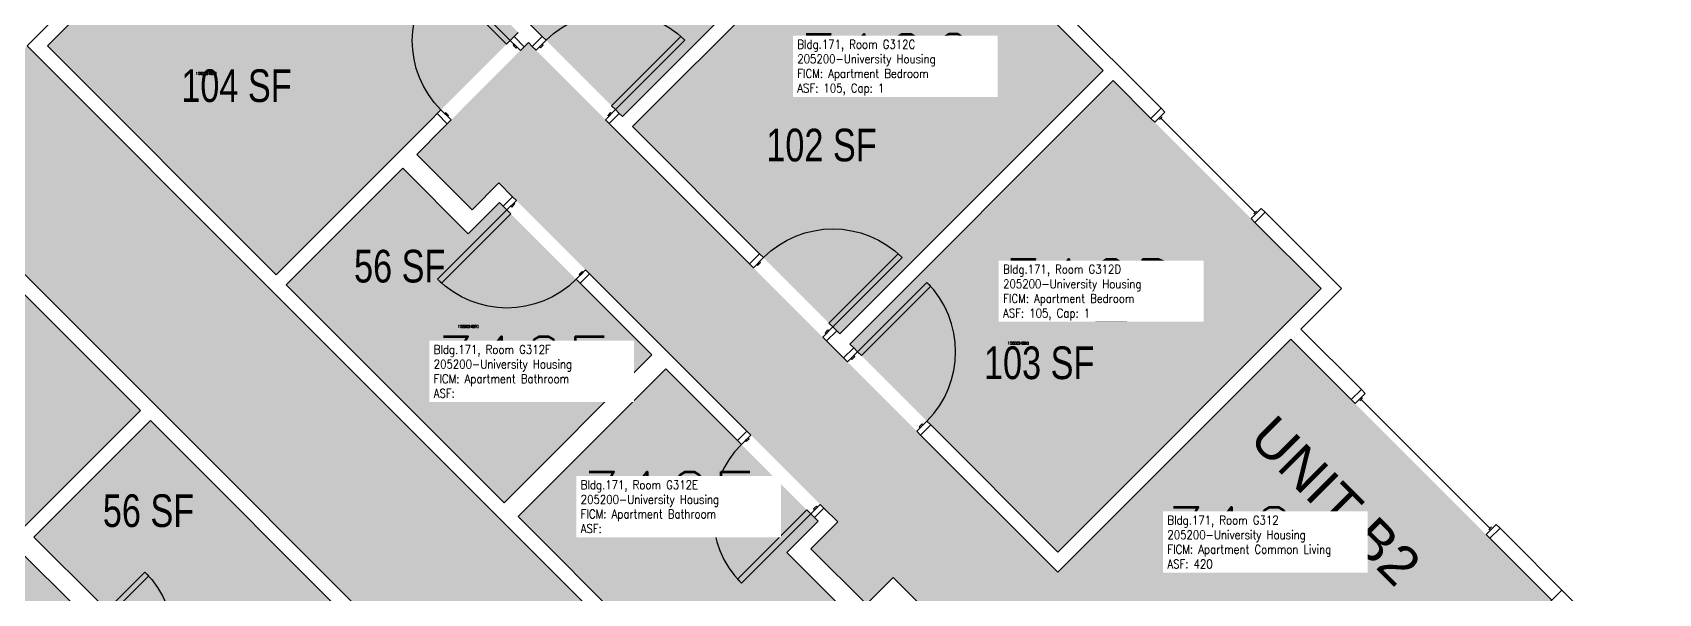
# Model space of a CAD drawing. Header units: inches. Extents: x 1063 to 4030, y -1482 to 1605.
# Drawn here: x 2375 to 2972, y 1074 to 1280 of the extents above; entities that cross this region are included whole.
import ezdxf
from ezdxf.enums import TextEntityAlignment as Align

# ---------------------------------------------------------------- set-up
doc = ezdxf.new("R2010")
doc.units = ezdxf.units.IN
doc.header["$LTSCALE"] = 192
doc.header["$MEASUREMENT"] = 0
for name, color, linetype in [('A-AREA-IDEN', 1, 'Continuous'), ('A-DOOR', 2, 'Continuous'), ('A-GLAZ', 1, 'Continuous'), ('A-IDEN-RNUM', 7, 'Continuous'), ('A-IDEN-SNUM', 4, 'Continuous'), ('A-IDEN-VNUM', 4, 'Continuous'), ('A-WALL', 5, 'Continuous'), ('AREA-TEXT', 3, 'Continuous'), ('Rooms-Category-Color', 7, 'Continuous'), ('Rooms-College-Color', 7, 'Continuous'), ('Rooms-Department-Color', 7, 'Continuous'), ('Rooms-Division-Color', 7, 'Continuous'), ('Rooms-Information', 7, 'Continuous')]:
    doc.layers.add(name, color=color, linetype=linetype)
doc.styles.add('AREA', font='arial.ttf', dxfattribs={"width": 0.75, "height": 12})
doc.styles.add('ROOMSNUMBER', font='txt.shx', dxfattribs={"height": 0.03})
doc.styles.add('ROOMVNUMBER', font='simplex.shx', dxfattribs={"width": 0.85})
doc.styles.get("Standard").update_dxf_attribs({"font": 'arial.ttf'})

msp = doc.modelspace()

# ---------------------------------------------------------------- hatches: boundary and pattern name
h = msp.add_hatch()
h.set_pattern_fill('ANSI31', color=256, angle=-45, style=0)
h.set_pattern_definition([(9e-12, (2791.83476, 1777.64225), (-2e-14, 0.125), [])])
h.paths.add_polyline_path([(2613.3, 1130.34), (2654.84, 1088.81), (2648.32, 1082.3), (2606.79, 1123.83)], flags=9)
at = {"layer": 'Rooms-Category-Color', "true_color": 0x728ef3}
for points in [[(2688.62, 1346.16), (2612.51, 1422.26), (2515.82, 1325.56), (2591.94, 1249.46), (2688.31, 1345.84)], [(2380.77, 1275.35), (2469.68, 1364.28), (2553.65, 1280.31), (2464.73, 1191.39)], [(2692.33, 1342.44), (2768.43, 1266.34), (2671.75, 1169.64), (2595.63, 1245.75), (2692.03, 1342.12)], [(2933.18, 1071.9), (2837.36, 1167.71), (2751.8, 1082.15), (2557.35, 1276.6), (2516.34, 1235.59), (2536.67, 1215.26), (2546.48, 1225.07), (2670.95, 1100.6), (2661.14, 1090.79), (2681.47, 1070.46), (2691.28, 1080.27), (2713.7, 1057.86), (2704.06, 1048.22), (2700.35, 1051.93), (2704.86, 1056.44), (2689.87, 1071.43), (2654.95, 1036.52), (2669.94, 1021.53), (2676.31, 1027.89), (2680.02, 1024.18), (2673.66, 1017.82), (2716.88, 974.59), (2780.87, 1038.59), (2830.47, 988.99), (2840.81, 999.33), (2850.71, 989.43)], [(2772.14, 1262.63), (2848.51, 1186.26), (2751.81, 1089.57), (2675.45, 1165.93), (2771.84, 1262.31)], [(2546.76, 1217.9), (2602.71, 1161.94), (2548.44, 1107.67), (2468.45, 1187.67), (2511.22, 1230.46), (2535.26, 1206.41)], [(2330.91, 1225.51), (2241.98, 1136.6), (2325.95, 1052.63), (2414.87, 1141.55)], [(2553.58, 1102.54), (2633.57, 1022.54), (2676.35, 1065.32), (2652.31, 1089.37), (2663.8, 1100.86), (2607.84, 1156.82)], [(2388.36, 1059.51), (2444.31, 1003.56), (2498.58, 1057.83), (2418.59, 1137.83), (2375.8, 1095.05), (2399.84, 1071.01)], [(2534.37, 673.09), (2438.56, 768.9), (2524.12, 854.46), (2329.66, 1048.92), (2370.67, 1089.93), (2391, 1069.6), (2381.19, 1059.79), (2505.67, 935.31), (2515.48, 945.12), (2535.81, 924.8), (2526, 914.98), (2548.41, 892.57), (2558.04, 902.2), (2554.33, 905.92), (2549.82, 901.41), (2534.83, 916.4), (2569.75, 951.31), (2584.74, 936.32), (2578.37, 929.96), (2582.09, 926.25), (2588.45, 932.61), (2631.67, 889.39), (2567.68, 825.39), (2617.28, 775.8), (2606.94, 765.45), (2616.84, 755.55)]]:
    msp.add_hatch(color=171, dxfattribs=at).paths.add_polyline_path(points)
at = {"layer": 'Rooms-Category-Color', "true_color": 0xadadad}
msp.add_hatch(color=253, dxfattribs=at).paths.add_polyline_path([(2330.9, 1232.94), (2373.33, 1275.37), (2633.56, 1015.13), (2651.24, 1032.81), (2709.45, 974.59), (2691.78, 956.92), (2821.91, 826.78), (2839.59, 844.46), (2897.8, 786.25), (2880.12, 768.57), (3535.92, 112.77), (3553.6, 130.45), (3595.4, 88.64), (3577.73, 70.96), (3700.48, -51.78), (3658.05, -94.21), (3535.3, 28.54), (3517.62, 10.86), (3475.82, 52.67), (3493.49, 70.35), (2837.69, 726.14), (2820.02, 708.47), (2761.81, 766.68), (2779.48, 784.36), (2649.35, 914.49), (2631.67, 896.81), (2573.46, 955.02), (2591.14, 972.7)])
at = {"layer": 'Rooms-College-Color', "true_color": 0xadadad}
for points in [[(2688.62, 1346.16), (2612.51, 1422.26), (2515.82, 1325.56), (2591.94, 1249.46), (2688.31, 1345.84)], [(2380.77, 1275.35), (2469.68, 1364.28), (2553.65, 1280.31), (2464.73, 1191.39)], [(2692.33, 1342.44), (2768.43, 1266.34), (2671.75, 1169.64), (2595.63, 1245.75), (2692.03, 1342.12)], [(2330.9, 1232.94), (2373.33, 1275.37), (2633.56, 1015.13), (2651.24, 1032.81), (2709.45, 974.59), (2691.78, 956.92), (2821.91, 826.78), (2839.59, 844.46), (2897.8, 786.25), (2880.12, 768.57), (3535.92, 112.77), (3553.6, 130.45), (3595.4, 88.64), (3577.73, 70.96), (3700.48, -51.78), (3658.05, -94.21), (3535.3, 28.54), (3517.62, 10.86), (3475.82, 52.67), (3493.49, 70.35), (2837.69, 726.14), (2820.02, 708.47), (2761.81, 766.68), (2779.48, 784.36), (2649.35, 914.49), (2631.67, 896.81), (2573.46, 955.02), (2591.14, 972.7)], [(2933.18, 1071.9), (2837.36, 1167.71), (2751.8, 1082.15), (2557.35, 1276.6), (2516.34, 1235.59), (2536.67, 1215.26), (2546.48, 1225.07), (2670.95, 1100.6), (2661.14, 1090.79), (2681.47, 1070.46), (2691.28, 1080.27), (2713.7, 1057.86), (2704.06, 1048.22), (2700.35, 1051.93), (2704.86, 1056.44), (2689.87, 1071.43), (2654.95, 1036.52), (2669.94, 1021.53), (2676.31, 1027.89), (2680.02, 1024.18), (2673.66, 1017.82), (2716.88, 974.59), (2780.87, 1038.59), (2830.47, 988.99), (2840.81, 999.33), (2850.71, 989.43)], [(2772.14, 1262.63), (2848.51, 1186.26), (2751.81, 1089.57), (2675.45, 1165.93), (2771.84, 1262.31)], [(2546.76, 1217.9), (2602.71, 1161.94), (2548.44, 1107.67), (2468.45, 1187.67), (2511.22, 1230.46), (2535.26, 1206.41)], [(2330.91, 1225.51), (2241.98, 1136.6), (2325.95, 1052.63), (2414.87, 1141.55)], [(2553.58, 1102.54), (2633.57, 1022.54), (2676.35, 1065.32), (2652.31, 1089.37), (2663.8, 1100.86), (2607.84, 1156.82)], [(2388.36, 1059.51), (2444.31, 1003.56), (2498.58, 1057.83), (2418.59, 1137.83), (2375.8, 1095.05), (2399.84, 1071.01)], [(2534.37, 673.09), (2438.56, 768.9), (2524.12, 854.46), (2329.66, 1048.92), (2370.67, 1089.93), (2391, 1069.6), (2381.19, 1059.79), (2505.67, 935.31), (2515.48, 945.12), (2535.81, 924.8), (2526, 914.98), (2548.41, 892.57), (2558.04, 902.2), (2554.33, 905.92), (2549.82, 901.41), (2534.83, 916.4), (2569.75, 951.31), (2584.74, 936.32), (2578.37, 929.96), (2582.09, 926.25), (2588.45, 932.61), (2631.67, 889.39), (2567.68, 825.39), (2617.28, 775.8), (2606.94, 765.45), (2616.84, 755.55)]]:
    msp.add_hatch(color=253, dxfattribs=at).paths.add_polyline_path(points)
at = {"layer": 'Rooms-Department-Color', "true_color": 0x604aed}
for points in [[(2688.62, 1346.16), (2612.51, 1422.26), (2515.82, 1325.56), (2591.94, 1249.46), (2688.31, 1345.84)], [(2380.77, 1275.35), (2469.68, 1364.28), (2553.65, 1280.31), (2464.73, 1191.39)], [(2692.33, 1342.44), (2768.43, 1266.34), (2671.75, 1169.64), (2595.63, 1245.75), (2692.03, 1342.12)], [(2933.18, 1071.9), (2837.36, 1167.71), (2751.8, 1082.15), (2557.35, 1276.6), (2516.34, 1235.59), (2536.67, 1215.26), (2546.48, 1225.07), (2670.95, 1100.6), (2661.14, 1090.79), (2681.47, 1070.46), (2691.28, 1080.27), (2713.7, 1057.86), (2704.06, 1048.22), (2700.35, 1051.93), (2704.86, 1056.44), (2689.87, 1071.43), (2654.95, 1036.52), (2669.94, 1021.53), (2676.31, 1027.89), (2680.02, 1024.18), (2673.66, 1017.82), (2716.88, 974.59), (2780.87, 1038.59), (2830.47, 988.99), (2840.81, 999.33), (2850.71, 989.43)], [(2772.14, 1262.63), (2848.51, 1186.26), (2751.81, 1089.57), (2675.45, 1165.93), (2771.84, 1262.31)], [(2546.76, 1217.9), (2602.71, 1161.94), (2548.44, 1107.67), (2468.45, 1187.67), (2511.22, 1230.46), (2535.26, 1206.41)], [(2330.91, 1225.51), (2241.98, 1136.6), (2325.95, 1052.63), (2414.87, 1141.55)], [(2553.58, 1102.54), (2633.57, 1022.54), (2676.35, 1065.32), (2652.31, 1089.37), (2663.8, 1100.86), (2607.84, 1156.82)], [(2388.36, 1059.51), (2444.31, 1003.56), (2498.58, 1057.83), (2418.59, 1137.83), (2375.8, 1095.05), (2399.84, 1071.01)], [(2534.37, 673.09), (2438.56, 768.9), (2524.12, 854.46), (2329.66, 1048.92), (2370.67, 1089.93), (2391, 1069.6), (2381.19, 1059.79), (2505.67, 935.31), (2515.48, 945.12), (2535.81, 924.8), (2526, 914.98), (2548.41, 892.57), (2558.04, 902.2), (2554.33, 905.92), (2549.82, 901.41), (2534.83, 916.4), (2569.75, 951.31), (2584.74, 936.32), (2578.37, 929.96), (2582.09, 926.25), (2588.45, 932.61), (2631.67, 889.39), (2567.68, 825.39), (2617.28, 775.8), (2606.94, 765.45), (2616.84, 755.55)]]:
    msp.add_hatch(color=173, dxfattribs=at).paths.add_polyline_path(points)
at = {"layer": 'Rooms-Department-Color', "true_color": 0xacacac}
msp.add_hatch(color=253, dxfattribs=at).paths.add_polyline_path([(2330.9, 1232.94), (2373.33, 1275.37), (2633.56, 1015.13), (2651.24, 1032.81), (2709.45, 974.59), (2691.78, 956.92), (2821.91, 826.78), (2839.59, 844.46), (2897.8, 786.25), (2880.12, 768.57), (3535.92, 112.77), (3553.6, 130.45), (3595.4, 88.64), (3577.73, 70.96), (3700.48, -51.78), (3658.05, -94.21), (3535.3, 28.54), (3517.62, 10.86), (3475.82, 52.67), (3493.49, 70.35), (2837.69, 726.14), (2820.02, 708.47), (2761.81, 766.68), (2779.48, 784.36), (2649.35, 914.49), (2631.67, 896.81), (2573.46, 955.02), (2591.14, 972.7)])
at = {"layer": 'Rooms-Division-Color', "true_color": 0x604aed}
for points in [[(2688.62, 1346.16), (2612.51, 1422.26), (2515.82, 1325.56), (2591.94, 1249.46), (2688.31, 1345.84)], [(2380.77, 1275.35), (2469.68, 1364.28), (2553.65, 1280.31), (2464.73, 1191.39)], [(2692.33, 1342.44), (2768.43, 1266.34), (2671.75, 1169.64), (2595.63, 1245.75), (2692.03, 1342.12)], [(2933.18, 1071.9), (2837.36, 1167.71), (2751.8, 1082.15), (2557.35, 1276.6), (2516.34, 1235.59), (2536.67, 1215.26), (2546.48, 1225.07), (2670.95, 1100.6), (2661.14, 1090.79), (2681.47, 1070.46), (2691.28, 1080.27), (2713.7, 1057.86), (2704.06, 1048.22), (2700.35, 1051.93), (2704.86, 1056.44), (2689.87, 1071.43), (2654.95, 1036.52), (2669.94, 1021.53), (2676.31, 1027.89), (2680.02, 1024.18), (2673.66, 1017.82), (2716.88, 974.59), (2780.87, 1038.59), (2830.47, 988.99), (2840.81, 999.33), (2850.71, 989.43)], [(2772.14, 1262.63), (2848.51, 1186.26), (2751.81, 1089.57), (2675.45, 1165.93), (2771.84, 1262.31)], [(2546.76, 1217.9), (2602.71, 1161.94), (2548.44, 1107.67), (2468.45, 1187.67), (2511.22, 1230.46), (2535.26, 1206.41)], [(2330.91, 1225.51), (2241.98, 1136.6), (2325.95, 1052.63), (2414.87, 1141.55)], [(2553.58, 1102.54), (2633.57, 1022.54), (2676.35, 1065.32), (2652.31, 1089.37), (2663.8, 1100.86), (2607.84, 1156.82)], [(2388.36, 1059.51), (2444.31, 1003.56), (2498.58, 1057.83), (2418.59, 1137.83), (2375.8, 1095.05), (2399.84, 1071.01)], [(2534.37, 673.09), (2438.56, 768.9), (2524.12, 854.46), (2329.66, 1048.92), (2370.67, 1089.93), (2391, 1069.6), (2381.19, 1059.79), (2505.67, 935.31), (2515.48, 945.12), (2535.81, 924.8), (2526, 914.98), (2548.41, 892.57), (2558.04, 902.2), (2554.33, 905.92), (2549.82, 901.41), (2534.83, 916.4), (2569.75, 951.31), (2584.74, 936.32), (2578.37, 929.96), (2582.09, 926.25), (2588.45, 932.61), (2631.67, 889.39), (2567.68, 825.39), (2617.28, 775.8), (2606.94, 765.45), (2616.84, 755.55)]]:
    msp.add_hatch(color=173, dxfattribs=at).paths.add_polyline_path(points)
at = {"layer": 'Rooms-Division-Color', "true_color": 0xadadad}
msp.add_hatch(color=253, dxfattribs=at).paths.add_polyline_path([(2330.9, 1232.94), (2373.33, 1275.37), (2633.56, 1015.13), (2651.24, 1032.81), (2709.45, 974.59), (2691.78, 956.92), (2821.91, 826.78), (2839.59, 844.46), (2897.8, 786.25), (2880.12, 768.57), (3535.92, 112.77), (3553.6, 130.45), (3595.4, 88.64), (3577.73, 70.96), (3700.48, -51.78), (3658.05, -94.21), (3535.3, 28.54), (3517.62, 10.86), (3475.82, 52.67), (3493.49, 70.35), (2837.69, 726.14), (2820.02, 708.47), (2761.81, 766.68), (2779.48, 784.36), (2649.35, 914.49), (2631.67, 896.81), (2573.46, 955.02), (2591.14, 972.7)])

# ---------------------------------------------------------------- linework, layer by layer
at = {"layer": 'A-DOOR'}
for points in [[(2550.72, 1277.4), (2549.31, 1275.99), (2523.85, 1301.44), (2525.27, 1302.86)], [(2554.43, 1273.69), (2555.85, 1275.1), (2552.14, 1278.82), (2550.72, 1277.4)], [(2560.18, 1273.78), (2558.76, 1275.19), (2562.48, 1278.9), (2563.89, 1277.49)], [(2589.35, 1252.03), (2587.93, 1253.45), (2613.39, 1278.9), (2614.8, 1277.49)], [(2553.2, 1274.93), (2552.84, 1274.57), (2551.78, 1275.63), (2552.14, 1275.99)], [(2561.42, 1275.01), (2561.77, 1274.66), (2562.83, 1275.72), (2562.48, 1276.07)], [(2528.98, 1248.23), (2527.56, 1246.82), (2523.85, 1250.53), (2525.27, 1251.94)], [(2527.74, 1249.47), (2528.09, 1249.82), (2527.03, 1250.88), (2526.68, 1250.53)], [(2585.63, 1248.32), (2587.05, 1246.91), (2590.76, 1250.62), (2589.35, 1252.03)], [(2586.87, 1249.56), (2586.52, 1249.91), (2587.58, 1250.97), (2587.93, 1250.62)], [(2552.94, 1218.61), (2551.53, 1220.02), (2548.08, 1216.58), (2549.49, 1215.16)], [(2549.49, 1215.16), (2550.91, 1213.75), (2525.45, 1188.29), (2524.04, 1189.71)], [(2551.97, 1217.64), (2552.32, 1217.28), (2551.26, 1216.22), (2550.91, 1216.58)], [(2639.99, 1193.96), (2638.58, 1195.38), (2642.29, 1199.09), (2643.71, 1197.67)], [(2641.23, 1195.2), (2641.58, 1194.84), (2642.64, 1195.91), (2642.29, 1196.26)], [(2669.16, 1172.22), (2667.75, 1173.63), (2693.2, 1199.09), (2694.62, 1197.67)], [(2578.4, 1193.15), (2579.81, 1191.74), (2576.36, 1188.29), (2574.95, 1189.71)], [(2577.43, 1192.18), (2577.07, 1192.54), (2576.01, 1191.47), (2576.36, 1191.12)], [(2678.27, 1163.11), (2679.68, 1161.7), (2705.14, 1187.15), (2703.72, 1188.57)], [(2665.45, 1168.51), (2666.86, 1167.09), (2670.58, 1170.8), (2669.16, 1172.22)], [(2666.69, 1169.74), (2666.33, 1170.1), (2667.39, 1171.16), (2667.75, 1170.8)], [(2674.55, 1159.4), (2673.14, 1160.82), (2676.85, 1164.53), (2678.27, 1163.11)], [(2675.79, 1160.64), (2676.14, 1160.28), (2677.2, 1161.35), (2676.85, 1161.7)], [(2700.01, 1133.95), (2701.42, 1132.53), (2705.14, 1136.24), (2703.72, 1137.66)], [(2701.25, 1135.18), (2700.89, 1135.54), (2701.95, 1136.6), (2702.31, 1136.24)], [(2639.03, 1132.52), (2637.62, 1133.93), (2634.17, 1130.49), (2635.59, 1129.07)], [(2638.06, 1131.55), (2638.41, 1131.19), (2637.35, 1130.13), (2637, 1130.49)], [(2661.04, 1103.62), (2659.63, 1105.03), (2634.17, 1079.57), (2635.59, 1078.16)], [(2664.49, 1107.06), (2665.9, 1105.65), (2662.46, 1102.2), (2661.04, 1103.62)], [(2663.52, 1106.09), (2663.16, 1106.44), (2662.1, 1105.38), (2662.46, 1105.03)], [(2391.1, 1056.77), (2392.52, 1055.36), (2417.97, 1080.81), (2416.56, 1082.23)]]:
    msp.add_lwpolyline(points, close=True, dxfattribs=at)
at = {"layer": 'A-DOOR', "extrusion": (0, 0, -1)}
for centre, start, end in [((-2550.72, 1277.4), 315, 45), ((-2589.35, 1252.03), 45, 135), ((-2669.16, 1172.22), 45, 135), ((-2549.49, 1215.16), 225, 315), ((-2391.1, 1056.77), 135, 225)]:
    msp.add_arc(centre, 36, start, end, dxfattribs=at)
at = {"layer": 'A-DOOR'}
for centre, start, end in [((2678.27, 1163.11), 315, 45), ((2661.04, 1103.62), 135, 225)]:
    msp.add_arc(centre, 36, start, end, dxfattribs=at)
at = {"layer": 'A-GLAZ'}
for p, q in [((2789.08, 1248.34), (2790.14, 1249.4)), ((2824.26, 1214.22), (2789.61, 1248.87)), ((2823.73, 1213.69), (2824.79, 1214.75)), ((2862.65, 1145.08), (2863.71, 1146.14)), ((2910.56, 1098.23), (2863.18, 1145.61)), ((2910.03, 1097.7), (2911.09, 1098.76))]:
    msp.add_line(p, q, dxfattribs=at)
for points in [[(2791.12, 1251.08), (2789.7, 1252.5), (2785.99, 1248.78), (2787.4, 1247.37)], [(2826.47, 1215.73), (2827.89, 1214.31), (2824.17, 1210.6), (2822.76, 1212.01)], [(2864.68, 1147.82), (2863.27, 1149.23), (2859.56, 1145.52), (2860.97, 1144.1)], [(2912.77, 1099.73), (2914.18, 1098.32), (2910.47, 1094.61), (2909.05, 1096.02)]]:
    msp.add_lwpolyline(points, close=True, dxfattribs=at)
at = {"layer": 'A-WALL'}
for p, q in [((2469.67, 1371.71), (2373.33, 1275.37)), ((2380.75, 1275.37), (2469.67, 1364.29)), ((2688.61, 1346.17), (2591.91, 1249.47)), ((2595.62, 1245.76), (2692.32, 1342.45)), ((2562.48, 1278.9), (2515.81, 1325.57)), ((2749.59, 1285.18), (2768.42, 1266.35)), ((2789.7, 1252.5), (2753.31, 1288.89)), ((2553.64, 1280.32), (2552.14, 1278.82)), ((2552.14, 1278.82), (2555.85, 1275.1)), ((2558.76, 1275.19), (2562.48, 1278.9)), ((2373.33, 1275.37), (2464.28, 1184.41)), ((2464.72, 1191.4), (2380.75, 1275.37)), ((2555.85, 1275.1), (2557.35, 1276.6)), ((2557.35, 1276.6), (2558.76, 1275.19)), ((2768.42, 1266.35), (2671.72, 1169.65)), ((2675.44, 1165.94), (2772.13, 1262.64)), ((2772.13, 1262.64), (2785.99, 1248.78)), ((2521.99, 1248.67), (2464.72, 1191.4)), ((2523.85, 1250.53), (2521.99, 1248.67)), ((2527.56, 1246.82), (2523.85, 1250.53)), ((2590.76, 1250.62), (2587.05, 1246.91)), ((2591.91, 1249.47), (2590.76, 1250.62)), ((2785.99, 1248.78), (2789.7, 1252.5)), ((2516.34, 1235.59), (2525.71, 1244.96)), ((2525.71, 1244.96), (2527.56, 1246.82)), ((2587.05, 1246.91), (2638.58, 1195.38)), ((2642.29, 1199.09), (2595.62, 1245.76)), ((2330.9, 1232.94), (2421.85, 1141.99)), ((2468.43, 1187.69), (2511.21, 1230.47)), ((2511.21, 1230.47), (2535.25, 1206.42)), ((2536.67, 1215.26), (2516.34, 1235.59)), ((2414.87, 1141.55), (2330.9, 1225.52)), ((2546.48, 1225.07), (2536.67, 1215.26)), ((2551.53, 1220.02), (2546.48, 1225.07)), ((2548.08, 1216.58), (2551.53, 1220.02)), ((2535.25, 1206.42), (2546.74, 1217.91)), ((2546.74, 1217.91), (2548.08, 1216.58)), ((2827.89, 1214.31), (2824.17, 1210.6)), ((2855.93, 1186.27), (2827.89, 1214.31)), ((2824.17, 1210.6), (2848.5, 1186.27)), ((2638.58, 1195.38), (2642.29, 1199.09)), ((2579.81, 1191.74), (2576.36, 1188.29)), ((2576.36, 1188.29), (2602.7, 1161.95)), ((2637.62, 1133.93), (2579.81, 1191.74)), ((2464.28, 1184.41), (2633.56, 1015.13)), ((2548.43, 1107.68), (2468.43, 1187.69)), ((2848.5, 1186.27), (2751.8, 1089.57)), ((2841.08, 1171.42), (2855.93, 1186.27)), ((2670.58, 1170.8), (2666.86, 1167.09)), ((2671.72, 1169.65), (2670.58, 1170.8)), ((2863.27, 1149.23), (2841.08, 1171.42)), ((2666.86, 1167.09), (2673.14, 1160.82)), ((2673.14, 1160.82), (2676.85, 1164.53)), ((2676.85, 1164.53), (2675.44, 1165.94)), ((2751.8, 1082.15), (2837.36, 1167.71)), ((2837.36, 1167.71), (2859.56, 1145.52)), ((2602.7, 1161.95), (2548.43, 1107.68)), ((2553.56, 1102.56), (2607.83, 1156.83)), ((2607.83, 1156.83), (2634.17, 1130.49)), ((2859.56, 1145.52), (2863.27, 1149.23)), ((2357.59, 1084.27), (2414.87, 1141.55)), ((2421.85, 1141.99), (2591.14, 972.7)), ((2418.58, 1137.83), (2375.8, 1095.05)), ((2498.58, 1057.83), (2418.58, 1137.83)), ((2705.14, 1136.24), (2701.42, 1132.53)), ((2751.8, 1089.57), (2705.14, 1136.24)), ((2634.17, 1130.49), (2637.62, 1133.93)), ((2701.42, 1132.53), (2751.8, 1082.15)), ((2665.9, 1105.65), (2662.46, 1102.2)), ((2670.95, 1100.6), (2665.9, 1105.65)), ((2633.56, 1022.55), (2553.56, 1102.56)), ((2663.79, 1100.86), (2652.3, 1089.37)), ((2661.14, 1090.79), (2670.95, 1100.6)), ((2662.46, 1102.2), (2663.79, 1100.86)), ((2375.8, 1095.05), (2399.84, 1071.01)), ((2914.18, 1098.32), (2910.47, 1094.61)), ((2910.47, 1094.61), (2933.18, 1071.9)), ((2940.6, 1071.9), (2914.18, 1098.32)), ((2391, 1069.6), (2370.67, 1089.93)), ((2652.3, 1089.37), (2676.34, 1065.33)), ((2681.47, 1070.46), (2661.14, 1090.79)), ((2691.28, 1080.27), (2681.47, 1070.46)), ((2713.7, 1057.86), (2691.28, 1080.27)), ((2754.99, 893.71), (2936.89, 1075.61)), ((2936.89, 1075.61), (2963.31, 1049.19))]:
    msp.add_line(p, q, dxfattribs=at)

# ---------------------------------------------------------------- texts
at = {"layer": 'A-AREA-IDEN'}
msp.add_text('UNIT B2', height=14.4, rotation=315, dxfattribs=at).set_placement((2848.73, 1103.32), align=Align.CENTER)
at = {"layer": 'A-IDEN-RNUM', "style": 'ROOMSNUMBER', "width": 0.85}
for s, p in [('0312-A0', (2438.99, 1265.28)), ('0312-C0', (2669.57, 1261.2)), ('0312-F0', (2535.19, 1172.38)), ('0312-D0', (2737.25, 1166.22)), ('0312-E0', (2601.39, 1106.56)), ('0312-00', (2826.92, 1101.76))]:
    msp.add_text(s, height=1, dxfattribs=at).set_placement(p, align=Align.MIDDLE_CENTER)
at = {"layer": 'A-IDEN-SNUM', "style": 'ROOMSNUMBER', "width": 0.85}
for s, p in [('1710G312A0', (2438.99, 1265.28)), ('1710G312C0', (2669.57, 1261.2)), ('1710G312F0', (2535.19, 1172.38)), ('1710G312D0', (2737.25, 1166.22)), ('1710G312E0', (2601.39, 1106.56)), ('1710G31200', (2826.92, 1101.76))]:
    msp.add_text(s, height=1, dxfattribs=at).set_placement(p, align=Align.MIDDLE_CENTER)
at = {"layer": 'A-IDEN-VNUM', "style": 'ROOMVNUMBER', "width": 0.85}
for s, p in [('312C', (2688.44, 1268.48)), ('312D', (2763.58, 1185.88)), ('312F', (2554.02, 1157.49)), ('312E', (2608, 1107.81)), ('312', (2814.79, 1094.83))]:
    msp.add_text(s, height=22.5, dxfattribs=at).set_placement(p, align=Align.MIDDLE_CENTER)
at = {"layer": 'AREA-TEXT', "style": 'AREA', "width": 0.75}
for s, p in [('104 SF', (2450.17, 1260.8)), ('102 SF', (2665, 1239.01)), ('56 SF', (2510.11, 1194.54)), ('103 SF', (2744.94, 1159.06)), ('56 SF', (2417.87, 1104.76))]:
    msp.add_text(s, height=12, dxfattribs=at).set_placement(p, align=Align.MIDDLE_CENTER)

# ---------------------------------------------------------------- next in the draw order: texts
at = {"layer": 'Rooms-Information', "char_height": 3.2143, "width": 72, "attachment_point": 7, "style": 'ROOMVNUMBER', "bg_fill": 3, "box_fill_scale": 1.5, "bg_fill_color": 256, "bg_fill_true_color": 13158600, "bg_fill_transparency": 0}
for s, insert in [('Bldg.171, Room G312C^M^J205200-University Housing^M^JFICM: Apartment Bedroom^M^JASF: 105, Cap: 1', (2656.11, 1257.23)), ('Bldg.171, Room G312D^M^J205200-University Housing^M^JFICM: Apartment Bedroom^M^JASF: 105, Cap: 1', (2731.7, 1174.63)), ('Bldg.171, Room G312F^M^J205200-University Housing^M^JFICM: Apartment Bathroom^M^JASF: ', (2522.6, 1146.24)), ('Bldg.171, Room G312E^M^J205200-University Housing^M^JFICM: Apartment Bathroom^M^JASF: ', (2576.58, 1096.56)), ('Bldg.171, Room G312^M^J205200-University Housing^M^JFICM: Apartment Common Living^M^JASF: 420', (2792.02, 1083.58))]:
    msp.add_mtext(s, dxfattribs=dict(at, insert=insert))

doc.saveas('drawing.dxf')
